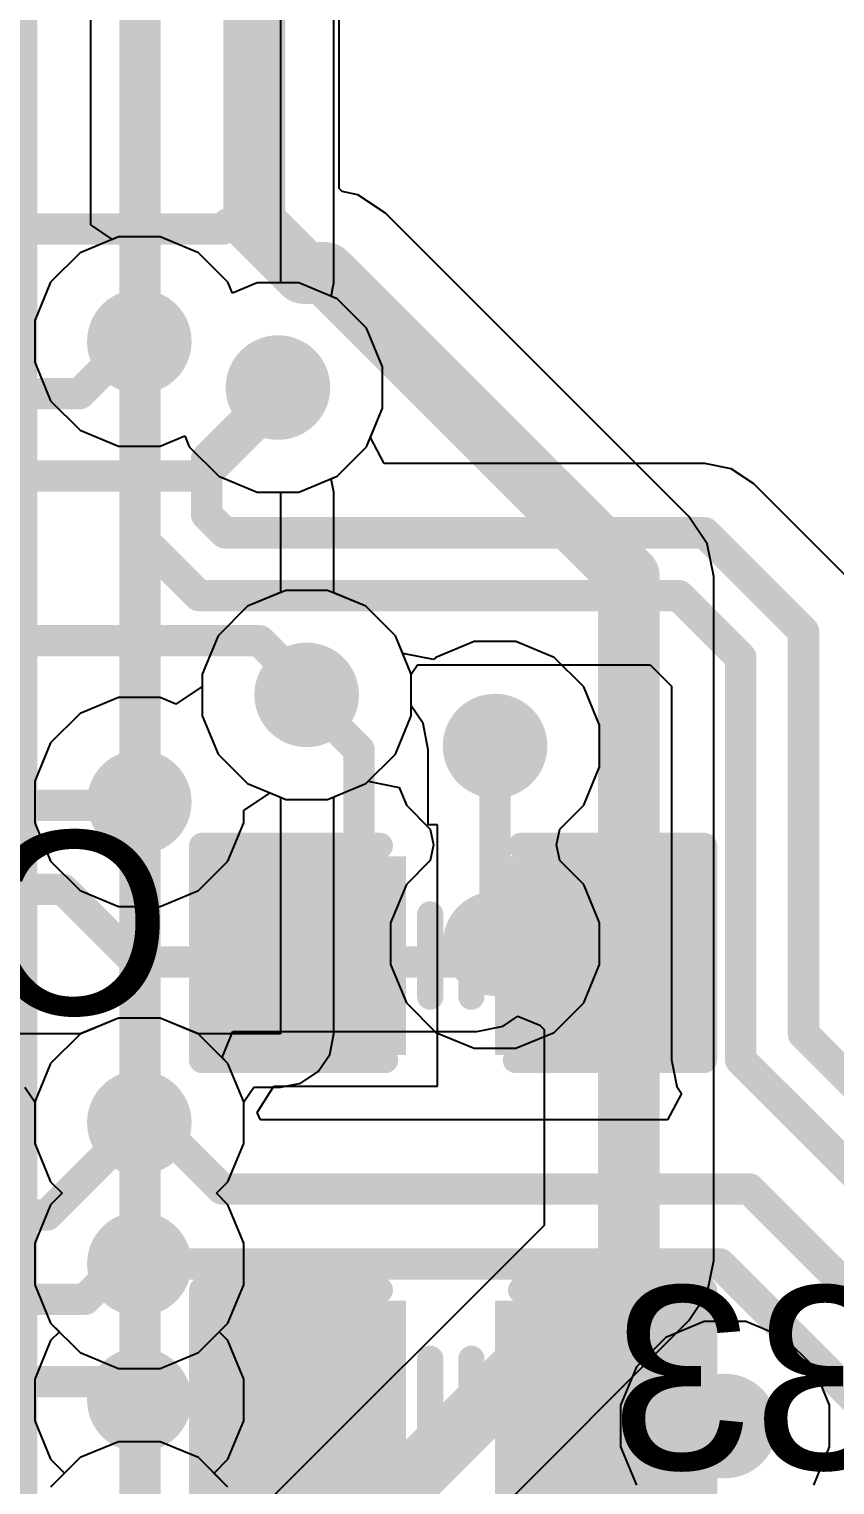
# Model space of a CAD drawing. Header units: inches. Extents: x -1 to 1.07, y -0.9 to 1.08.
# Drawn here: x -0.5281 to -0.374, y -0.3213 to -0.0428 of the extents above; entities that cross this region are included whole.
import ezdxf

# ---------------------------------------------------------------- set-up
doc = ezdxf.new("R2010")
doc.units = ezdxf.units.IN
doc.header["$MEASUREMENT"] = 0
for name, color, linetype in [('BottomLayer', 5, 'Continuous'), ('BottomOverlay', 54, 'Continuous'), ('BottomPaste', 16, 'Continuous'), ('BottomSolder', 6, 'Continuous'), ('MidLayer1', 16, 'Continuous'), ('MidLayer2', 76, 'Continuous'), ('TopLayer', 1, 'Continuous'), ('TopOverlay', 2, 'Continuous'), ('ViaHoleLayer', 16, 'Continuous')]:
    doc.layers.add(name, color=color, linetype=linetype)
doc.styles.add('Arial', font='', dxfattribs={"height": 0.2})
doc.styles.get('Arial').set_extended_font_data('Arial')

# ---------------------------------------------------------------- blocks, each defined once
blk = doc.blocks.new('IC_V3S_22')
at = {"layer": 'TopOverlay'}
blk.add_lwpolyline([(-0.24106, -0.24606, 0.007874, 0.007874, 0), (-0.24106, 0.24606, 0.007874, 0.007874, 0)], format="xyseb", dxfattribs=at)
blk = doc.blocks.new('C0603_S_B_96')
at = {"layer": 'BottomLayer'}
for points in [[(-0.015, 0.015), (0.015, 0.015), (0.015, -0.015), (-0.015, -0.015)], [(0.04, 0.015), (0.07, 0.015), (0.07, -0.015), (0.04, -0.015)]]:
    blk.add_hatch(color=5, dxfattribs=at).paths.add_polyline_path(points)
at = {"layer": 'BottomPaste'}
for points in [[(-0.015, 0.015), (0.015, 0.015), (0.015, -0.015), (-0.015, -0.015)], [(0.04, 0.015), (0.07, 0.015), (0.07, -0.015), (0.04, -0.015)]]:
    blk.add_hatch(color=16, dxfattribs=at).paths.add_polyline_path(points)
at = {"layer": 'BottomSolder'}
for points in [[(-0.019, 0.019), (0.019, 0.019), (0.019, -0.019), (-0.019, -0.019)], [(0.036, 0.019), (0.074, 0.019), (0.074, -0.019), (0.036, -0.019)]]:
    blk.add_hatch(color=6, dxfattribs=at).paths.add_polyline_path(points)
at = {"layer": 'BottomOverlay'}
for points in [[(-0.0200001, 0.021, 0.005, 0.005, 0), (0.014, 0.021, 0.005, 0.005, 0)], [(-0.0200001, 0.021, 0.005, 0.005, 0), (-0.0199999, 0.01, 0.005, 0.005, 0)], [(0.0409999, 0.0209999, 0.005, 0.005, 0), (0.076, 0.021, 0.005, 0.005, 0)], [(0.0759999, 0.011, 0.005, 0.005, 0), (0.076, 0.021, 0.005, 0.005, 0)], [(-0.0199999, -0.0199999, 0.005, 0.005, 0), (-0.0199999, 0.01, 0.005, 0.005, 0)], [(0.0759999, 0.011, 0.005, 0.005, 0), (0.076, -0.02, 0.005, 0.005, 0)], [(0.0236219, -0.0078741, 0.005, 0.005, 0), (0.0236219, 0.0078741, 0.005, 0.005, 0)], [(0.0314961, -0.007874, 0.005, 0.005, 0), (0.0314961, 0.007874, 0.005, 0.005, 0)], [(-0.0199999, -0.0199999, 0.005, 0.005, 0), (0.015, -0.02, 0.005, 0.005, 0)], [(0.0399999, -0.0199999, 0.005, 0.005, 0), (0.076, -0.02, 0.005, 0.005, 0)]]:
    blk.add_lwpolyline(points, format="xyseb", dxfattribs=at)
for points in [[(-0.0212501, 0.021, 0.0025, 0.0025, 1), (-0.0187501, 0.021, 0.0025, 0.0025, 1)], [(-0.0212501, 0.021, 0.0025, 0.0025, 1), (-0.0187501, 0.021, 0.0025, 0.0025, 1)], [(0.01275, 0.021, 0.0025, 0.0025, 1), (0.01525, 0.021, 0.0025, 0.0025, 1)], [(0.0397499, 0.0209999, 0.0025, 0.0025, 1), (0.0422499, 0.0209999, 0.0025, 0.0025, 1)], [(0.07475, 0.021, 0.0025, 0.0025, 1), (0.07725, 0.021, 0.0025, 0.0025, 1)], [(0.07475, 0.021, 0.0025, 0.0025, 1), (0.07725, 0.021, 0.0025, 0.0025, 1)], [(-0.0212499, 0.01, 0.0025, 0.0025, 1), (-0.0187499, 0.01, 0.0025, 0.0025, 1)], [(-0.0212499, 0.01, 0.0025, 0.0025, 1), (-0.0187499, 0.01, 0.0025, 0.0025, 1)], [(0.0747499, 0.011, 0.0025, 0.0025, 1), (0.0772499, 0.011, 0.0025, 0.0025, 1)], [(0.0747499, 0.011, 0.0025, 0.0025, 1), (0.0772499, 0.011, 0.0025, 0.0025, 1)], [(0.0223719, 0.0078741, 0.0025, 0.0025, 1), (0.0248719, 0.0078741, 0.0025, 0.0025, 1)], [(0.0302461, 0.007874, 0.0025, 0.0025, 1), (0.0327461, 0.007874, 0.0025, 0.0025, 1)], [(0.0223719, -0.0078741, 0.0025, 0.0025, 1), (0.0248719, -0.0078741, 0.0025, 0.0025, 1)], [(0.0302461, -0.007874, 0.0025, 0.0025, 1), (0.0327461, -0.007874, 0.0025, 0.0025, 1)], [(-0.0212499, -0.0199999, 0.0025, 0.0025, 1), (-0.0187499, -0.0199999, 0.0025, 0.0025, 1)], [(-0.0212499, -0.0199999, 0.0025, 0.0025, 1), (-0.0187499, -0.0199999, 0.0025, 0.0025, 1)], [(0.01375, -0.02, 0.0025, 0.0025, 1), (0.01625, -0.02, 0.0025, 0.0025, 1)], [(0.0387499, -0.0199999, 0.0025, 0.0025, 1), (0.0412499, -0.0199999, 0.0025, 0.0025, 1)], [(0.07475, -0.02, 0.0025, 0.0025, 1), (0.07725, -0.02, 0.0025, 0.0025, 1)], [(0.07475, -0.02, 0.0025, 0.0025, 1), (0.07725, -0.02, 0.0025, 0.0025, 1)]]:
    blk.add_lwpolyline(points, format="xyseb", close=True, dxfattribs=at)
blk = doc.blocks.new('C0603_S_B_128')
at = {"layer": 'BottomLayer'}
for points in [[(-0.015, 0.015), (0.015, 0.015), (0.015, -0.015), (-0.015, -0.015)], [(0.04, 0.015), (0.07, 0.015), (0.07, -0.015), (0.04, -0.015)]]:
    blk.add_hatch(color=5, dxfattribs=at).paths.add_polyline_path(points)
at = {"layer": 'BottomPaste'}
for points in [[(-0.015, 0.015), (0.015, 0.015), (0.015, -0.015), (-0.015, -0.015)], [(0.04, 0.015), (0.07, 0.015), (0.07, -0.015), (0.04, -0.015)]]:
    blk.add_hatch(color=16, dxfattribs=at).paths.add_polyline_path(points)
at = {"layer": 'BottomSolder'}
for points in [[(-0.019, 0.019), (0.019, 0.019), (0.019, -0.019), (-0.019, -0.019)], [(0.036, 0.019), (0.074, 0.019), (0.074, -0.019), (0.036, -0.019)]]:
    blk.add_hatch(color=6, dxfattribs=at).paths.add_polyline_path(points)
at = {"layer": 'BottomOverlay'}
for points in [[(-0.02, 0.01, 0.005, 0.005, 0), (-0.02, 0.021, 0.005, 0.005, 0)], [(-0.02, 0.021, 0.005, 0.005, 0), (0.0139999, 0.021, 0.005, 0.005, 0)], [(0.041, 0.021, 0.005, 0.005, 0), (0.076, 0.021, 0.005, 0.005, 0)], [(0.076, 0.011, 0.005, 0.005, 0), (0.076, 0.021, 0.005, 0.005, 0)], [(-0.02, -0.02, 0.005, 0.005, 0), (-0.02, 0.01, 0.005, 0.005, 0)], [(0.076, -0.0199999, 0.005, 0.005, 0), (0.076, 0.011, 0.005, 0.005, 0)], [(0.023622, -0.007874, 0.005, 0.005, 0), (0.023622, 0.007874, 0.005, 0.005, 0)], [(0.0314961, 0.0078741, 0.005, 0.005, 0), (0.0314962, -0.007874, 0.005, 0.005, 0)], [(-0.02, -0.02, 0.005, 0.005, 0), (0.015, -0.0199999, 0.005, 0.005, 0)], [(0.04, -0.02, 0.005, 0.005, 0), (0.076, -0.0199999, 0.005, 0.005, 0)]]:
    blk.add_lwpolyline(points, format="xyseb", dxfattribs=at)
for points in [[(-0.02125, 0.021, 0.0025, 0.0025, 1), (-0.01875, 0.021, 0.0025, 0.0025, 1)], [(-0.02125, 0.021, 0.0025, 0.0025, 1), (-0.01875, 0.021, 0.0025, 0.0025, 1)], [(0.0127499, 0.021, 0.0025, 0.0025, 1), (0.0152499, 0.021, 0.0025, 0.0025, 1)], [(0.03975, 0.021, 0.0025, 0.0025, 1), (0.04225, 0.021, 0.0025, 0.0025, 1)], [(0.07475, 0.021, 0.0025, 0.0025, 1), (0.07725, 0.021, 0.0025, 0.0025, 1)], [(0.07475, 0.021, 0.0025, 0.0025, 1), (0.07725, 0.021, 0.0025, 0.0025, 1)], [(-0.02125, 0.01, 0.0025, 0.0025, 1), (-0.01875, 0.01, 0.0025, 0.0025, 1)], [(-0.02125, 0.01, 0.0025, 0.0025, 1), (-0.01875, 0.01, 0.0025, 0.0025, 1)], [(0.07475, 0.011, 0.0025, 0.0025, 1), (0.07725, 0.011, 0.0025, 0.0025, 1)], [(0.07475, 0.011, 0.0025, 0.0025, 1), (0.07725, 0.011, 0.0025, 0.0025, 1)], [(0.022372, 0.007874, 0.0025, 0.0025, 1), (0.024872, 0.007874, 0.0025, 0.0025, 1)], [(0.0302461, 0.0078741, 0.0025, 0.0025, 1), (0.0327461, 0.0078741, 0.0025, 0.0025, 1)], [(0.022372, -0.007874, 0.0025, 0.0025, 1), (0.024872, -0.007874, 0.0025, 0.0025, 1)], [(0.0302462, -0.007874, 0.0025, 0.0025, 1), (0.0327462, -0.007874, 0.0025, 0.0025, 1)], [(-0.02125, -0.02, 0.0025, 0.0025, 1), (-0.01875, -0.02, 0.0025, 0.0025, 1)], [(-0.02125, -0.02, 0.0025, 0.0025, 1), (-0.01875, -0.02, 0.0025, 0.0025, 1)], [(0.01375, -0.0199999, 0.0025, 0.0025, 1), (0.01625, -0.0199999, 0.0025, 0.0025, 1)], [(0.03875, -0.02, 0.0025, 0.0025, 1), (0.04125, -0.02, 0.0025, 0.0025, 1)], [(0.07475, -0.0199999, 0.0025, 0.0025, 1), (0.07725, -0.0199999, 0.0025, 0.0025, 1)], [(0.07475, -0.0199999, 0.0025, 0.0025, 1), (0.07725, -0.0199999, 0.0025, 0.0025, 1)]]:
    blk.add_lwpolyline(points, format="xyseb", close=True, dxfattribs=at)

msp = doc.modelspace()

# ---------------------------------------------------------------- hatches: boundary and pattern name
at = {"layer": 'BottomLayer'}
h = msp.add_hatch(color=5, dxfattribs=at)
edge = h.paths.add_edge_path()
edge.add_arc((-0.507, -0.1025343), 0.01, 0, 360)
h = msp.add_hatch(color=5, dxfattribs=at)
edge = h.paths.add_edge_path()
edge.add_arc((-0.4804895, -0.1113474), 0.01, 0, 360)
h = msp.add_hatch(color=5, dxfattribs=at)
edge = h.paths.add_edge_path()
edge.add_arc((-0.475, -0.1701421), 0.01, 0, 360)
h = msp.add_hatch(color=5, dxfattribs=at)
edge = h.paths.add_edge_path()
edge.add_arc((-0.4389764, -0.1799213), 0.01, 0, 360)
h = msp.add_hatch(color=5, dxfattribs=at)
edge = h.paths.add_edge_path()
edge.add_arc((-0.507, -0.190635), 0.01, 0, 360)
h = msp.add_hatch(color=5, dxfattribs=at)
edge = h.paths.add_edge_path()
edge.add_arc((-0.4389764, -0.217745), 0.01, 0, 360)
h = msp.add_hatch(color=5, dxfattribs=at)
edge = h.paths.add_edge_path()
edge.add_arc((-0.507, -0.2519685), 0.01, 0, 360)
h = msp.add_hatch(color=5, dxfattribs=at)
edge = h.paths.add_edge_path()
edge.add_arc((-0.507, -0.279001), 0.01, 0, 360)
h = msp.add_hatch(color=5, dxfattribs=at)
edge = h.paths.add_edge_path()
edge.add_arc((-0.507, -0.305), 0.01, 0, 360)
h = msp.add_hatch(color=5, dxfattribs=at)
edge = h.paths.add_edge_path()
edge.add_arc((-0.395, -0.31), 0.01, 0, 360)
at = {"layer": 'MidLayer1'}
h = msp.add_hatch(color=16, dxfattribs=at)
edge = h.paths.add_edge_path()
edge.add_arc((-0.507, -0.1025343), 0.01, 0, 360)
h = msp.add_hatch(color=16, dxfattribs=at)
edge = h.paths.add_edge_path()
edge.add_arc((-0.4804895, -0.1113474), 0.01, 0, 360)
h = msp.add_hatch(color=16, dxfattribs=at)
edge = h.paths.add_edge_path()
edge.add_arc((-0.475, -0.1701421), 0.01, 0, 360)
h = msp.add_hatch(color=16, dxfattribs=at)
edge = h.paths.add_edge_path()
edge.add_arc((-0.4389764, -0.1799213), 0.01, 0, 360)
h = msp.add_hatch(color=16, dxfattribs=at)
edge = h.paths.add_edge_path()
edge.add_arc((-0.507, -0.190635), 0.01, 0, 360)
h = msp.add_hatch(color=16, dxfattribs=at)
edge = h.paths.add_edge_path()
edge.add_arc((-0.4389764, -0.217745), 0.01, 0, 360)
h = msp.add_hatch(color=16, dxfattribs=at)
edge = h.paths.add_edge_path()
edge.add_arc((-0.507, -0.2519685), 0.01, 0, 360)
h = msp.add_hatch(color=16, dxfattribs=at)
edge = h.paths.add_edge_path()
edge.add_arc((-0.507, -0.279001), 0.01, 0, 360)
h = msp.add_hatch(color=16, dxfattribs=at)
edge = h.paths.add_edge_path()
edge.add_arc((-0.507, -0.305), 0.01, 0, 360)
h = msp.add_hatch(color=16, dxfattribs=at)
edge = h.paths.add_edge_path()
edge.add_arc((-0.395, -0.31), 0.01, 0, 360)
at = {"layer": 'MidLayer2'}
h = msp.add_hatch(color=76, dxfattribs=at)
edge = h.paths.add_edge_path()
edge.add_arc((-0.507, -0.1025343), 0.01, 0, 360)
h = msp.add_hatch(color=76, dxfattribs=at)
edge = h.paths.add_edge_path()
edge.add_arc((-0.4804895, -0.1113474), 0.01, 0, 360)
h = msp.add_hatch(color=76, dxfattribs=at)
edge = h.paths.add_edge_path()
edge.add_arc((-0.475, -0.1701421), 0.01, 0, 360)
h = msp.add_hatch(color=76, dxfattribs=at)
edge = h.paths.add_edge_path()
edge.add_arc((-0.4389764, -0.1799213), 0.01, 0, 360)
h = msp.add_hatch(color=76, dxfattribs=at)
edge = h.paths.add_edge_path()
edge.add_arc((-0.507, -0.190635), 0.01, 0, 360)
h = msp.add_hatch(color=76, dxfattribs=at)
edge = h.paths.add_edge_path()
edge.add_arc((-0.4389764, -0.217745), 0.01, 0, 360)
h = msp.add_hatch(color=76, dxfattribs=at)
edge = h.paths.add_edge_path()
edge.add_arc((-0.507, -0.2519685), 0.01, 0, 360)
h = msp.add_hatch(color=76, dxfattribs=at)
edge = h.paths.add_edge_path()
edge.add_arc((-0.507, -0.279001), 0.01, 0, 360)
h = msp.add_hatch(color=76, dxfattribs=at)
edge = h.paths.add_edge_path()
edge.add_arc((-0.507, -0.305), 0.01, 0, 360)
h = msp.add_hatch(color=76, dxfattribs=at)
edge = h.paths.add_edge_path()
edge.add_arc((-0.395, -0.31), 0.01, 0, 360)
at = {"layer": 'TopLayer'}
h = msp.add_hatch(color=1, dxfattribs=at)
edge = h.paths.add_edge_path()
edge.add_arc((-0.507, -0.1025343), 0.01, 0, 360)
h = msp.add_hatch(color=1, dxfattribs=at)
edge = h.paths.add_edge_path()
edge.add_arc((-0.4804895, -0.1113474), 0.01, 0, 360)
h = msp.add_hatch(color=1, dxfattribs=at)
edge = h.paths.add_edge_path()
edge.add_arc((-0.475, -0.1701421), 0.01, 0, 360)
h = msp.add_hatch(color=1, dxfattribs=at)
edge = h.paths.add_edge_path()
edge.add_arc((-0.4389764, -0.1799213), 0.01, 0, 360)
h = msp.add_hatch(color=1, dxfattribs=at)
edge = h.paths.add_edge_path()
edge.add_arc((-0.507, -0.190635), 0.01, 0, 360)
h = msp.add_hatch(color=1, dxfattribs=at)
edge = h.paths.add_edge_path()
edge.add_arc((-0.4389764, -0.217745), 0.01, 0, 360)
h = msp.add_hatch(color=1, dxfattribs=at)
edge = h.paths.add_edge_path()
edge.add_arc((-0.507, -0.2519685), 0.01, 0, 360)
h = msp.add_hatch(color=1, dxfattribs=at)
edge = h.paths.add_edge_path()
edge.add_arc((-0.507, -0.279001), 0.01, 0, 360)
h = msp.add_hatch(color=1, dxfattribs=at)
edge = h.paths.add_edge_path()
edge.add_arc((-0.507, -0.305), 0.01, 0, 360)
h = msp.add_hatch(color=1, dxfattribs=at)
edge = h.paths.add_edge_path()
edge.add_arc((-0.395, -0.31), 0.01, 0, 360)
at = {"layer": 'ViaHoleLayer'}
h = msp.add_hatch(color=16, dxfattribs=at)
edge = h.paths.add_edge_path()
edge.add_arc((-0.507, -0.1025343), 0.005, 0, 360)
h = msp.add_hatch(color=16, dxfattribs=at)
edge = h.paths.add_edge_path()
edge.add_arc((-0.4804895, -0.1113474), 0.005, 0, 360)
h = msp.add_hatch(color=16, dxfattribs=at)
edge = h.paths.add_edge_path()
edge.add_arc((-0.475, -0.1701421), 0.005, 0, 360)
h = msp.add_hatch(color=16, dxfattribs=at)
edge = h.paths.add_edge_path()
edge.add_arc((-0.4389764, -0.1799213), 0.005, 0, 360)
h = msp.add_hatch(color=16, dxfattribs=at)
edge = h.paths.add_edge_path()
edge.add_arc((-0.507, -0.190635), 0.005, 0, 360)
h = msp.add_hatch(color=16, dxfattribs=at)
edge = h.paths.add_edge_path()
edge.add_arc((-0.4389764, -0.217745), 0.005, 0, 360)
h = msp.add_hatch(color=16, dxfattribs=at)
edge = h.paths.add_edge_path()
edge.add_arc((-0.507, -0.2519685), 0.005, 0, 360)
h = msp.add_hatch(color=16, dxfattribs=at)
edge = h.paths.add_edge_path()
edge.add_arc((-0.507, -0.279001), 0.005, 0, 360)
h = msp.add_hatch(color=16, dxfattribs=at)
edge = h.paths.add_edge_path()
edge.add_arc((-0.507, -0.305), 0.005, 0, 360)
h = msp.add_hatch(color=16, dxfattribs=at)
edge = h.paths.add_edge_path()
edge.add_arc((-0.395, -0.31), 0.005, 0, 360)

# ---------------------------------------------------------------- linework, layer by layer
at = {"layer": 'BottomLayer'}
for p, q in [((-0.5162729, -0.0802275), (-0.5162729, 0.0272619)), ((-0.5121155, -0.0830054), (-0.5162729, -0.0802275)), ((-0.5109782, -0.0825343), (-0.5121155, -0.0830054)), ((-0.5030218, -0.0825343), (-0.5109782, -0.0825343)), ((-0.4956709, -0.0855791), (-0.5030218, -0.0825343)), ((-0.4900448, -0.0912052), (-0.4956709, -0.0855791)), ((-0.4891778, -0.0932984), (-0.4900448, -0.0912052)), ((-0.4844677, -0.0913474), (-0.4891778, -0.0932984)), ((-0.4765113, -0.0913474), (-0.4844677, -0.0913474)), ((-0.4691604, -0.0943922), (-0.4765113, -0.0913474)), ((-0.4635343, -0.1000183), (-0.4691604, -0.0943922)), ((-0.4604895, -0.1073692), (-0.4635343, -0.1000183)), ((-0.4604895, -0.1153256), (-0.4604895, -0.1073692)), ((-0.4627932, -0.1208873), (-0.4604895, -0.1153256)), ((-0.4602123, -0.1258874), (-0.4627932, -0.1208873)), ((-0.3988874, -0.1258874), (-0.4602123, -0.1258874)), ((-0.393815, -0.1268964), (-0.3988874, -0.1258874)), ((-0.3895149, -0.1297696), (-0.393815, -0.1268964)), ((-0.3706275, -0.148657), (-0.3895149, -0.1297696)), ((-0.455, -0.166164), (-0.4538192, -0.1643968)), ((-0.455, -0.1722235), (-0.455, -0.166164)), ((-0.4538192, -0.1643968), (-0.4093482, -0.1643968)), ((-0.4093482, -0.1643968), (-0.4052547, -0.1684903)), ((-0.4052547, -0.1684903), (-0.4052547, -0.2399705)), ((-0.4527543, -0.1755845), (-0.455, -0.1722235)), ((-0.4517453, -0.1806569), (-0.4527543, -0.1755845)), ((-0.4517453, -0.195), (-0.4517453, -0.1806569)), ((-0.45, -0.195), (-0.4517453, -0.195)), ((-0.45, -0.245), (-0.45, -0.195)), ((-0.4052547, -0.2399705), (-0.4042457, -0.2450429)), ((-0.4844606, -0.2500001), (-0.481257, -0.245)), ((-0.481257, -0.245), (-0.45, -0.245)), ((-0.4042457, -0.2450429), (-0.4033292, -0.2464146)), ((-0.4033292, -0.2464146), (-0.4060018, -0.2514146)), ((-0.4838099, -0.2514146), (-0.4844606, -0.2500001)), ((-0.4060018, -0.2514146), (-0.4838099, -0.2514146))]:
    msp.add_line(p, q, dxfattribs=at)
for points in [[(-0.5295276, -0.3904724, 0.006, 0.006, 0), (-0.5295276, 0.6193681, 0.006, 0.006, 0)], [(-0.5061421, -0.1037261, 0.006, 0.006, 0), (-0.5049503, -0.1025343, 0.006, 0.006, 0)], [(-0.5061421, -0.1405978, 0.006, 0.006, 0), (-0.5061421, -0.1037261, 0.006, 0.006, 0)], [(-0.4941421, -0.125, 0.006, 0.006, 0), (-0.4804895, -0.1113474, 0.006, 0.006, 0)], [(-0.4941421, -0.1356273, 0.006, 0.006, 0), (-0.4941421, -0.125, 0.006, 0.006, 0)], [(-0.4941421, -0.1356273, 0.006, 0.006, 0), (-0.4906273, -0.1391421, 0.006, 0.006, 0)], [(-0.4906273, -0.1391421, 0.006, 0.006, 0), (-0.3988874, -0.1391421, 0.006, 0.006, 0)], [(-0.3988874, -0.1391421, 0.006, 0.006, 0), (-0.38, -0.1580295, 0.006, 0.006, 0)], [(-0.5061421, -0.1405978, 0.006, 0.006, 0), (-0.4955978, -0.1511421, 0.006, 0.006, 0)], [(-0.4955978, -0.1511421, 0.006, 0.006, 0), (-0.4038579, -0.1511421, 0.006, 0.006, 0)], [(-0.4038579, -0.1511421, 0.006, 0.006, 0), (-0.392, -0.163, 0.006, 0.006, 0)], [(-0.38, -0.235, 0.006, 0.006, 0), (-0.38, -0.1580295, 0.006, 0.006, 0)], [(-0.392, -0.2399705, 0.006, 0.006, 0), (-0.392, -0.163, 0.006, 0.006, 0)], [(-0.475, -0.1706569, 0.006, 0.006, 0), (-0.475, -0.1701421, 0.006, 0.006, 0)], [(-0.475, -0.1706569, 0.006, 0.006, 0), (-0.465, -0.1806569, 0.006, 0.006, 0)], [(-0.465, -0.21, 0.006, 0.006, 0), (-0.465, -0.1806569, 0.006, 0.006, 0)], [(-0.475, -0.22, 0.006, 0.006, 0), (-0.465, -0.21, 0.006, 0.006, 0)], [(-0.38, -0.235, 0.006, 0.006, 0), (-0.355, -0.26, 0.006, 0.006, 0)], [(-0.392, -0.2399705, 0.006, 0.006, 0), (-0.3599705, -0.272, 0.006, 0.006, 0)], [(-0.5066929, -0.2519685, 0.006, 0.006, 0), (-0.503886, -0.2519685, 0.006, 0.006, 0)], [(-0.503886, -0.2519685, 0.006, 0.006, 0), (-0.4911852, -0.2646693, 0.006, 0.006, 0)], [(-0.4911852, -0.2646693, 0.006, 0.006, 0), (-0.3903307, -0.2646693, 0.006, 0.006, 0)], [(-0.3903307, -0.2646693, 0.006, 0.006, 0), (-0.362, -0.293, 0.006, 0.006, 0)], [(-0.5068554, -0.279001, 0.006, 0.006, 0), (-0.5068544, -0.279, 0.006, 0.006, 0)], [(-0.5068544, -0.279, 0.006, 0.006, 0), (-0.3959999, -0.279, 0.006, 0.006, 0)], [(-0.3959999, -0.279, 0.006, 0.006, 0), (-0.3699999, -0.305, 0.006, 0.006, 0)], [(-0.505, -0.305, 0.006, 0.006, 0), (-0.475, -0.305, 0.006, 0.006, 0)], [(-0.42, -0.305, 0.006, 0.006, 0), (-0.415, -0.31, 0.006, 0.006, 0)], [(-0.415, -0.31, 0.006, 0.006, 0), (-0.395, -0.31, 0.006, 0.006, 0)]]:
    msp.add_lwpolyline(points, format="xyseb", dxfattribs=at)
for points in [[(-0.5064503, -0.1025343, 0.003, 0.003, 1), (-0.5034503, -0.1025343, 0.003, 0.003, 1)], [(-0.5076421, -0.1037261, 0.003, 0.003, 1), (-0.5046421, -0.1037261, 0.003, 0.003, 1)], [(-0.5076421, -0.1037261, 0.003, 0.003, 1), (-0.5046421, -0.1037261, 0.003, 0.003, 1)], [(-0.4819895, -0.1113474, 0.003, 0.003, 1), (-0.4789895, -0.1113474, 0.003, 0.003, 1)], [(-0.4956421, -0.125, 0.003, 0.003, 1), (-0.4926421, -0.125, 0.003, 0.003, 1)], [(-0.4956421, -0.125, 0.003, 0.003, 1), (-0.4926421, -0.125, 0.003, 0.003, 1)], [(-0.4956421, -0.1356273, 0.003, 0.003, 1), (-0.4926421, -0.1356273, 0.003, 0.003, 1)], [(-0.4956421, -0.1356273, 0.003, 0.003, 1), (-0.4926421, -0.1356273, 0.003, 0.003, 1)], [(-0.4921273, -0.1391421, 0.003, 0.003, 1), (-0.4891273, -0.1391421, 0.003, 0.003, 1)], [(-0.4921273, -0.1391421, 0.003, 0.003, 1), (-0.4891273, -0.1391421, 0.003, 0.003, 1)], [(-0.4003874, -0.1391421, 0.003, 0.003, 1), (-0.3973874, -0.1391421, 0.003, 0.003, 1)], [(-0.4003874, -0.1391421, 0.003, 0.003, 1), (-0.3973874, -0.1391421, 0.003, 0.003, 1)], [(-0.5076421, -0.1405978, 0.003, 0.003, 1), (-0.5046421, -0.1405978, 0.003, 0.003, 1)], [(-0.5076421, -0.1405978, 0.003, 0.003, 1), (-0.5046421, -0.1405978, 0.003, 0.003, 1)], [(-0.4970978, -0.1511421, 0.003, 0.003, 1), (-0.4940978, -0.1511421, 0.003, 0.003, 1)], [(-0.4970978, -0.1511421, 0.003, 0.003, 1), (-0.4940978, -0.1511421, 0.003, 0.003, 1)], [(-0.4053579, -0.1511421, 0.003, 0.003, 1), (-0.4023579, -0.1511421, 0.003, 0.003, 1)], [(-0.4053579, -0.1511421, 0.003, 0.003, 1), (-0.4023579, -0.1511421, 0.003, 0.003, 1)], [(-0.3815, -0.1580295, 0.003, 0.003, 1), (-0.3785, -0.1580295, 0.003, 0.003, 1)], [(-0.3815, -0.1580295, 0.003, 0.003, 1), (-0.3785, -0.1580295, 0.003, 0.003, 1)], [(-0.3935, -0.163, 0.003, 0.003, 1), (-0.3905, -0.163, 0.003, 0.003, 1)], [(-0.3935, -0.163, 0.003, 0.003, 1), (-0.3905, -0.163, 0.003, 0.003, 1)], [(-0.4765, -0.1701421, 0.003, 0.003, 1), (-0.4735, -0.1701421, 0.003, 0.003, 1)], [(-0.4765, -0.1706569, 0.003, 0.003, 1), (-0.4735, -0.1706569, 0.003, 0.003, 1)], [(-0.4765, -0.1706569, 0.003, 0.003, 1), (-0.4735, -0.1706569, 0.003, 0.003, 1)], [(-0.4665, -0.1806569, 0.003, 0.003, 1), (-0.4635, -0.1806569, 0.003, 0.003, 1)], [(-0.4665, -0.1806569, 0.003, 0.003, 1), (-0.4635, -0.1806569, 0.003, 0.003, 1)], [(-0.4665, -0.21, 0.003, 0.003, 1), (-0.4635, -0.21, 0.003, 0.003, 1)], [(-0.4665, -0.21, 0.003, 0.003, 1), (-0.4635, -0.21, 0.003, 0.003, 1)], [(-0.4765, -0.22, 0.003, 0.003, 1), (-0.4735, -0.22, 0.003, 0.003, 1)], [(-0.3815, -0.235, 0.003, 0.003, 1), (-0.3785, -0.235, 0.003, 0.003, 1)], [(-0.3815, -0.235, 0.003, 0.003, 1), (-0.3785, -0.235, 0.003, 0.003, 1)], [(-0.3935, -0.2399705, 0.003, 0.003, 1), (-0.3905, -0.2399705, 0.003, 0.003, 1)], [(-0.3935, -0.2399705, 0.003, 0.003, 1), (-0.3905, -0.2399705, 0.003, 0.003, 1)], [(-0.5081929, -0.2519685, 0.003, 0.003, 1), (-0.5051929, -0.2519685, 0.003, 0.003, 1)], [(-0.505386, -0.2519685, 0.003, 0.003, 1), (-0.502386, -0.2519685, 0.003, 0.003, 1)], [(-0.505386, -0.2519685, 0.003, 0.003, 1), (-0.502386, -0.2519685, 0.003, 0.003, 1)], [(-0.4926852, -0.2646693, 0.003, 0.003, 1), (-0.4896852, -0.2646693, 0.003, 0.003, 1)], [(-0.4926852, -0.2646693, 0.003, 0.003, 1), (-0.4896852, -0.2646693, 0.003, 0.003, 1)], [(-0.3918307, -0.2646693, 0.003, 0.003, 1), (-0.3888307, -0.2646693, 0.003, 0.003, 1)], [(-0.3918307, -0.2646693, 0.003, 0.003, 1), (-0.3888307, -0.2646693, 0.003, 0.003, 1)], [(-0.5083554, -0.279001, 0.003, 0.003, 1), (-0.5053554, -0.279001, 0.003, 0.003, 1)], [(-0.5083544, -0.279, 0.003, 0.003, 1), (-0.5053544, -0.279, 0.003, 0.003, 1)], [(-0.5083544, -0.279, 0.003, 0.003, 1), (-0.5053544, -0.279, 0.003, 0.003, 1)], [(-0.3974999, -0.279, 0.003, 0.003, 1), (-0.3944999, -0.279, 0.003, 0.003, 1)], [(-0.3974999, -0.279, 0.003, 0.003, 1), (-0.3944999, -0.279, 0.003, 0.003, 1)], [(-0.5065, -0.305, 0.003, 0.003, 1), (-0.5035, -0.305, 0.003, 0.003, 1)], [(-0.4765, -0.305, 0.003, 0.003, 1), (-0.4735, -0.305, 0.003, 0.003, 1)], [(-0.4215, -0.305, 0.003, 0.003, 1), (-0.4185, -0.305, 0.003, 0.003, 1)], [(-0.4165, -0.31, 0.003, 0.003, 1), (-0.4135, -0.31, 0.003, 0.003, 1)], [(-0.4165, -0.31, 0.003, 0.003, 1), (-0.4135, -0.31, 0.003, 0.003, 1)], [(-0.3965, -0.31, 0.003, 0.003, 1), (-0.3935, -0.31, 0.003, 0.003, 1)]]:
    msp.add_lwpolyline(points, format="xyseb", close=True, dxfattribs=at)
at = {"layer": 'MidLayer1'}
for p, q in [((-0.5109782, -0.0825343), (-0.5183291, -0.0855791)), ((-0.5030218, -0.0825343), (-0.5109782, -0.0825343)), ((-0.4956709, -0.0855791), (-0.5030218, -0.0825343)), ((-0.5183291, -0.0855791), (-0.5239552, -0.0912052)), ((-0.4900448, -0.0912052), (-0.4956709, -0.0855791)), ((-0.5239552, -0.0912052), (-0.527, -0.0985561)), ((-0.4891778, -0.0932984), (-0.4900448, -0.0912052)), ((-0.4844677, -0.0913474), (-0.4891778, -0.0932984)), ((-0.4765113, -0.0913474), (-0.4844677, -0.0913474)), ((-0.4691604, -0.0943922), (-0.4765113, -0.0913474)), ((-0.4635343, -0.1000183), (-0.4691604, -0.0943922)), ((-0.527, -0.0985561), (-0.527, -0.1065125)), ((-0.4604895, -0.1073692), (-0.4635343, -0.1000183)), ((-0.527, -0.1065125), (-0.5239552, -0.1138634)), ((-0.4604895, -0.1153256), (-0.4604895, -0.1073692)), ((-0.5239552, -0.1138634), (-0.5183291, -0.1194895)), ((-0.4635343, -0.1226765), (-0.4604895, -0.1153256)), ((-0.5183291, -0.1194895), (-0.5109782, -0.1225343)), ((-0.5030218, -0.1225343), (-0.4983117, -0.1205833)), ((-0.4983117, -0.1205833), (-0.4974447, -0.1226765)), ((-0.5109782, -0.1225343), (-0.5030218, -0.1225343)), ((-0.4974447, -0.1226765), (-0.4918186, -0.1283026)), ((-0.4691604, -0.1283026), (-0.4635343, -0.1226765)), ((-0.4918186, -0.1283026), (-0.4844677, -0.1313474)), ((-0.4765113, -0.1313474), (-0.4691604, -0.1283026)), ((-0.4844677, -0.1313474), (-0.4765113, -0.1313474)), ((-0.4789782, -0.1501421), (-0.4863291, -0.1531869)), ((-0.4710218, -0.1501421), (-0.4789782, -0.1501421)), ((-0.4636709, -0.1531869), (-0.4710218, -0.1501421)), ((-0.4863291, -0.1531869), (-0.4919552, -0.158813)), ((-0.4580448, -0.158813), (-0.4636709, -0.1531869)), ((-0.4919552, -0.158813), (-0.495, -0.1661639)), ((-0.455, -0.1661639), (-0.4580448, -0.158813)), ((-0.495, -0.1661639), (-0.495, -0.1685457)), ((-0.455, -0.1741203), (-0.455, -0.1661639)), ((-0.495, -0.1685457), (-0.5000001, -0.1718866)), ((-0.5109782, -0.170635), (-0.5183291, -0.1736798)), ((-0.5030218, -0.170635), (-0.5109782, -0.170635)), ((-0.5000001, -0.1718866), (-0.5030218, -0.170635)), ((-0.5183291, -0.1736798), (-0.5239552, -0.1793059)), ((-0.4580448, -0.1814712), (-0.455, -0.1741203)), ((-0.5239552, -0.1793059), (-0.527, -0.1866568)), ((-0.4636709, -0.1870973), (-0.4580448, -0.1814712)), ((-0.527, -0.1866568), (-0.527, -0.1946132)), ((-0.487, -0.1922314), (-0.4819999, -0.1888905)), ((-0.4819999, -0.1888905), (-0.4789782, -0.1901421)), ((-0.4710218, -0.1901421), (-0.4636709, -0.1870973)), ((-0.4789782, -0.1901421), (-0.4710218, -0.1901421)), ((-0.527, -0.1946132), (-0.5239552, -0.2019641)), ((-0.4900448, -0.2019641), (-0.487, -0.1946132)), ((-0.487, -0.1946132), (-0.487, -0.1922314)), ((-0.5239552, -0.2019641), (-0.5183291, -0.2075902)), ((-0.4956709, -0.2075902), (-0.4900448, -0.2019641)), ((-0.5183291, -0.2075902), (-0.5109782, -0.210635)), ((-0.5030218, -0.210635), (-0.4956709, -0.2075902)), ((-0.5109782, -0.210635), (-0.5030218, -0.210635)), ((-0.5109782, -0.2319685), (-0.5183291, -0.2350133)), ((-0.5030218, -0.2319685), (-0.5109782, -0.2319685)), ((-0.4956709, -0.2350133), (-0.5030218, -0.2319685)), ((-0.5183291, -0.2350133), (-0.5239552, -0.2406394)), ((-0.4900448, -0.2406394), (-0.4956709, -0.2350133)), ((-0.5239552, -0.2406394), (-0.527, -0.2479903)), ((-0.487, -0.2479903), (-0.4900448, -0.2406394)), ((-0.527, -0.2479903), (-0.527, -0.2559467)), ((-0.487, -0.2559467), (-0.487, -0.2479903)), ((-0.527, -0.2559467), (-0.5239552, -0.2632976)), ((-0.4900448, -0.2632976), (-0.487, -0.2559467)), ((-0.5239552, -0.2632976), (-0.521768, -0.2654848)), ((-0.492232, -0.2654848), (-0.4900448, -0.2632976)), ((-0.521768, -0.2654848), (-0.5239552, -0.2676719)), ((-0.4900448, -0.2676719), (-0.492232, -0.2654848)), ((-0.5239552, -0.2676719), (-0.527, -0.2750228)), ((-0.487, -0.2750228), (-0.4900448, -0.2676719)), ((-0.527, -0.2750228), (-0.527, -0.2829792)), ((-0.487, -0.2829792), (-0.487, -0.2750228)), ((-0.527, -0.2829792), (-0.5239552, -0.2903301)), ((-0.4900448, -0.2903301), (-0.487, -0.2829792)), ((-0.5239552, -0.2903301), (-0.5222848, -0.2920005)), ((-0.5222848, -0.2920005), (-0.5239552, -0.2936709)), ((-0.4917152, -0.2920005), (-0.4900448, -0.2903301)), ((-0.4900448, -0.2936709), (-0.4917152, -0.2920005)), ((-0.5239552, -0.2936709), (-0.527, -0.3010218)), ((-0.487, -0.3010218), (-0.4900448, -0.2936709)), ((-0.527, -0.3010218), (-0.527, -0.3089782)), ((-0.487, -0.3089782), (-0.487, -0.3010218)), ((-0.527, -0.3089782), (-0.5239552, -0.3163291)), ((-0.4900448, -0.3163291), (-0.487, -0.3089782)), ((-0.5239552, -0.3163291), (-0.5212843, -0.319)), ((-0.4927157, -0.319), (-0.4900448, -0.3163291)), ((-0.5212843, -0.319), (-0.5239552, -0.3216709)), ((-0.4900448, -0.3216709), (-0.4927157, -0.319))]:
    msp.add_line(p, q, dxfattribs=at)
at = {"layer": 'MidLayer2'}
for p, q in [((-0.4800001, 0.115), (-0.48, -0.0913474)), ((-0.4698041, -0.0913474), (-0.4698042, 0.1048041)), ((-0.5109782, -0.0825343), (-0.5183291, -0.0855791)), ((-0.5030218, -0.0825343), (-0.5109782, -0.0825343)), ((-0.4956709, -0.0855791), (-0.5030218, -0.0825343)), ((-0.5183291, -0.0855791), (-0.5239552, -0.0912052)), ((-0.4900448, -0.0912052), (-0.4956709, -0.0855791)), ((-0.5239552, -0.0912052), (-0.527, -0.0985561)), ((-0.4891778, -0.0932984), (-0.4900448, -0.0912052)), ((-0.4844677, -0.0913474), (-0.4891778, -0.0932984)), ((-0.48, -0.0913474), (-0.4844677, -0.0913474)), ((-0.4703146, -0.0939141), (-0.4698041, -0.0913474)), ((-0.4691604, -0.0943922), (-0.4703146, -0.0939141)), ((-0.4635343, -0.1000183), (-0.4691604, -0.0943922)), ((-0.527, -0.0985561), (-0.527, -0.1065125)), ((-0.4604895, -0.1073692), (-0.4635343, -0.1000183)), ((-0.527, -0.1065125), (-0.5239552, -0.1138634)), ((-0.4604895, -0.1153256), (-0.4604895, -0.1073692)), ((-0.5239552, -0.1138634), (-0.5183291, -0.1194895)), ((-0.4635343, -0.1226765), (-0.4604895, -0.1153256)), ((-0.5183291, -0.1194895), (-0.5109782, -0.1225343)), ((-0.5030218, -0.1225343), (-0.4983117, -0.1205833)), ((-0.4983117, -0.1205833), (-0.4974447, -0.1226765)), ((-0.5109782, -0.1225343), (-0.5030218, -0.1225343)), ((-0.4974447, -0.1226765), (-0.4918186, -0.1283026)), ((-0.4691604, -0.1283026), (-0.4635343, -0.1226765)), ((-0.4918186, -0.1283026), (-0.4844677, -0.1313474)), ((-0.4703146, -0.1287807), (-0.4691604, -0.1283026)), ((-0.4698041, -0.1313474), (-0.4703146, -0.1287807)), ((-0.4844677, -0.1313474), (-0.48, -0.1313474)), ((-0.48, -0.1313474), (-0.48, -0.1505653)), ((-0.4698041, -0.1505653), (-0.4698041, -0.1313474)), ((-0.48, -0.1505653), (-0.4863291, -0.1531869)), ((-0.469819, -0.1506403), (-0.4698041, -0.1505653)), ((-0.4636709, -0.1531869), (-0.469819, -0.1506403)), ((-0.4863291, -0.1531869), (-0.4919552, -0.158813)), ((-0.4580448, -0.158813), (-0.4636709, -0.1531869)), ((-0.4919552, -0.158813), (-0.495, -0.1661639)), ((-0.4566327, -0.1622222), (-0.4580448, -0.158813)), ((-0.4429546, -0.1599213), (-0.4503055, -0.1629661)), ((-0.4349982, -0.1599213), (-0.4429546, -0.1599213)), ((-0.4276473, -0.1629661), (-0.4349982, -0.1599213)), ((-0.4507347, -0.1633953), (-0.4566327, -0.1622222)), ((-0.4503055, -0.1629661), (-0.4507347, -0.1633953)), ((-0.4220212, -0.1685922), (-0.4276473, -0.1629661)), ((-0.495, -0.1661639), (-0.495, -0.1741203)), ((-0.4189764, -0.1759431), (-0.4220212, -0.1685922)), ((-0.495, -0.1741203), (-0.4919552, -0.1814712)), ((-0.4189764, -0.1838995), (-0.4189764, -0.1759431)), ((-0.4919552, -0.1814712), (-0.4863291, -0.1870973)), ((-0.4220212, -0.1912504), (-0.4189764, -0.1838995)), ((-0.4863291, -0.1870973), (-0.48, -0.1897189)), ((-0.469819, -0.1896439), (-0.4636709, -0.1870973)), ((-0.4636709, -0.1870973), (-0.4632417, -0.1866681)), ((-0.4632417, -0.1866681), (-0.4573437, -0.1878412)), ((-0.4573437, -0.1878412), (-0.4559316, -0.1912504)), ((-0.48, -0.1897189), (-0.48, -0.235)), ((-0.4698041, -0.1897189), (-0.469819, -0.1896439)), ((-0.4698041, -0.235), (-0.4698041, -0.1897189)), ((-0.4559316, -0.1912504), (-0.4513652, -0.1958168)), ((-0.4265876, -0.1958168), (-0.4220212, -0.1912504)), ((-0.4513652, -0.1958168), (-0.4507225, -0.1988332)), ((-0.4272303, -0.1988331), (-0.4265876, -0.1958168)), ((-0.4507225, -0.1988332), (-0.4513652, -0.2018495)), ((-0.4265876, -0.2018495), (-0.4272303, -0.1988331)), ((-0.4513652, -0.2018495), (-0.4559316, -0.2064159)), ((-0.4220212, -0.2064159), (-0.4265876, -0.2018495)), ((-0.4559316, -0.2064159), (-0.4589764, -0.2137668)), ((-0.4189764, -0.2137668), (-0.4220212, -0.2064159)), ((-0.4589764, -0.2137668), (-0.4589764, -0.2217232)), ((-0.4189764, -0.2217232), (-0.4189764, -0.2137668)), ((-0.4589764, -0.2217232), (-0.4559316, -0.2290741)), ((-0.4220212, -0.2290741), (-0.4189764, -0.2217232)), ((-0.4559316, -0.2290741), (-0.4503055, -0.2347002)), ((-0.4276473, -0.2347002), (-0.4220212, -0.2290741)), ((-0.5109782, -0.2319685), (-0.518297, -0.235)), ((-0.5030218, -0.2319685), (-0.5109782, -0.2319685)), ((-0.495703, -0.235), (-0.5030218, -0.2319685)), ((-0.518297, -0.235), (-0.545, -0.235)), ((-0.48, -0.235), (-0.495703, -0.235)), ((-0.4705802, -0.2389018), (-0.4698041, -0.235)), ((-0.4503055, -0.2347002), (-0.4429546, -0.237745)), ((-0.4349982, -0.237745), (-0.4276473, -0.2347002)), ((-0.4727904, -0.2422096), (-0.4705802, -0.2389018)), ((-0.4429546, -0.237745), (-0.4349982, -0.237745)), ((-0.4760982, -0.2444198), (-0.4727904, -0.2422096)), ((-0.48, -0.2451959), (-0.4760982, -0.2444198)), ((-0.5288672, -0.2451959), (-0.527, -0.2479904)), ((-0.487, -0.2479904), (-0.4851328, -0.2451959)), ((-0.4851328, -0.2451959), (-0.48, -0.2451959)), ((-0.527, -0.2479904), (-0.527, -0.2559467)), ((-0.487, -0.2559467), (-0.487, -0.2479904)), ((-0.527, -0.2559467), (-0.5239552, -0.2632976)), ((-0.4900448, -0.2632976), (-0.487, -0.2559467)), ((-0.5239552, -0.2632976), (-0.521768, -0.2654848)), ((-0.492232, -0.2654848), (-0.4900448, -0.2632976)), ((-0.521768, -0.2654848), (-0.5239552, -0.2676719)), ((-0.4900448, -0.2676719), (-0.492232, -0.2654848)), ((-0.5239552, -0.2676719), (-0.527, -0.2750228)), ((-0.487, -0.2750228), (-0.4900448, -0.2676719)), ((-0.527, -0.2750228), (-0.527, -0.2829792)), ((-0.487, -0.2829792), (-0.487, -0.2750228)), ((-0.527, -0.2829792), (-0.5239552, -0.2903301)), ((-0.4900448, -0.2903301), (-0.487, -0.2829792)), ((-0.5239552, -0.2903301), (-0.5183291, -0.2959562)), ((-0.4956709, -0.2959562), (-0.4900448, -0.2903301)), ((-0.3989782, -0.29), (-0.4063291, -0.2930448)), ((-0.3910218, -0.29), (-0.3989782, -0.29)), ((-0.3836709, -0.2930448), (-0.3910218, -0.29)), ((-0.4063291, -0.2930448), (-0.4119552, -0.2986709)), ((-0.3780448, -0.2986709), (-0.3836709, -0.2930448)), ((-0.5183291, -0.2959562), (-0.5109782, -0.299001)), ((-0.5030218, -0.299001), (-0.4956709, -0.2959562)), ((-0.5109782, -0.299001), (-0.5030218, -0.299001)), ((-0.4119552, -0.2986709), (-0.415, -0.3060218)), ((-0.375, -0.3060218), (-0.3780448, -0.2986709)), ((-0.415, -0.3060218), (-0.415, -0.3139782)), ((-0.375, -0.3139782), (-0.375, -0.3060218)), ((-0.5109782, -0.313), (-0.5183291, -0.3160448)), ((-0.5030218, -0.313), (-0.5109782, -0.313)), ((-0.4956709, -0.3160448), (-0.5030218, -0.313)), ((-0.415, -0.3139782), (-0.4119552, -0.3213291)), ((-0.3780448, -0.3213291), (-0.375, -0.3139782)), ((-0.5183291, -0.3160448), (-0.5239552, -0.3216709)), ((-0.4900448, -0.3216709), (-0.4956709, -0.3160448))]:
    msp.add_line(p, q, dxfattribs=at)
at = {"layer": 'TopLayer'}
for p, q in [((-0.4687829, -0.0732827), (-0.4687829, 0.0282827)), ((-0.4682013, -0.0738643), (-0.4687829, -0.0732827)), ((-0.46521, -0.0744593), (-0.4682013, -0.0738643)), ((-0.4599488, -0.0779747), (-0.46521, -0.0744593)), ((-0.4019186, -0.1360049), (-0.4599488, -0.0779747)), ((-0.3984032, -0.1412661), (-0.4019186, -0.1360049)), ((-0.3971687, -0.1474721), (-0.3984032, -0.1412661)), ((-0.3971687, -0.2783648), (-0.3971687, -0.1474721)), ((-0.4424912, -0.2345145), (-0.4374188, -0.2335055)), ((-0.4374188, -0.2335055), (-0.4346029, -0.231624)), ((-0.4346029, -0.231624), (-0.4304268, -0.2333456)), ((-0.4304268, -0.2333456), (-0.4296029, -0.2341761)), ((-0.4911697, -0.2395145), (-0.4890986, -0.2345145)), ((-0.4890986, -0.2345145), (-0.4424912, -0.2345145)), ((-0.4296029, -0.2341761), (-0.4296029, -0.2716475)), ((-0.4900448, -0.2406394), (-0.4911697, -0.2395145)), ((-0.487, -0.2479903), (-0.4900448, -0.2406394)), ((-0.487, -0.2559467), (-0.487, -0.2479903)), ((-0.4900448, -0.2632976), (-0.487, -0.2559467)), ((-0.492232, -0.2654848), (-0.4900448, -0.2632976)), ((-0.4900448, -0.2676719), (-0.492232, -0.2654848)), ((-0.487, -0.2750228), (-0.4900448, -0.2676719)), ((-0.4296029, -0.2716475), (-0.4831664, -0.325211)), ((-0.487, -0.2829792), (-0.487, -0.2750228)), ((-0.3984032, -0.2845708), (-0.3971687, -0.2783648)), ((-0.4900448, -0.2903301), (-0.487, -0.2829792)), ((-0.4019186, -0.289832), (-0.3984032, -0.2845708)), ((-0.4917152, -0.2920005), (-0.4900448, -0.2903301)), ((-0.4900448, -0.2936709), (-0.4917152, -0.2920005)), ((-0.4612501, -0.3491635), (-0.4019186, -0.289832)), ((-0.487, -0.3010218), (-0.4900448, -0.2936709)), ((-0.487, -0.3089782), (-0.487, -0.3010218)), ((-0.4900448, -0.3163291), (-0.487, -0.3089782)), ((-0.4927157, -0.319), (-0.4900448, -0.3163291)), ((-0.4900448, -0.3216709), (-0.4927157, -0.319))]:
    msp.add_line(p, q, dxfattribs=at)
for points in [[(-0.485, -0.08, 0.011811, 0.011811, 0), (-0.485, 0.035, 0.011811, 0.011811, 0)], [(-0.485, -0.08, 0.011811, 0.011811, 0), (-0.4755581, -0.0894419, 0.011811, 0.011811, 0)], [(-0.49103, -0.08103, 0.006, 0.006, 0), (-0.49, -0.08, 0.006, 0.006, 0)], [(-0.56, -0.08103, 0.006, 0.006, 0), (-0.49103, -0.08103, 0.006, 0.006, 0)], [(-0.4755581, -0.0894419, 0.011811, 0.011811, 0), (-0.471416, -0.0894419, 0.011811, 0.011811, 0)], [(-0.471416, -0.0894419, 0.011811, 0.011811, 0), (-0.4133858, -0.1474721, 0.011811, 0.011811, 0)], [(-0.5184367, -0.11253, 0.006, 0.006, 0), (-0.508441, -0.1025343, 0.006, 0.006, 0)], [(-0.508441, -0.1025343, 0.006, 0.006, 0), (-0.5049503, -0.1025343, 0.006, 0.006, 0)], [(-0.4804895, -0.1142006, 0.006, 0.006, 0), (-0.4804895, -0.1113474, 0.006, 0.006, 0)], [(-0.56, -0.11253, 0.006, 0.006, 0), (-0.5184367, -0.11253, 0.006, 0.006, 0)], [(-0.4945689, -0.12828, 0.006, 0.006, 0), (-0.4804895, -0.1142006, 0.006, 0.006, 0)], [(-0.56, -0.12828, 0.006, 0.006, 0), (-0.4945689, -0.12828, 0.006, 0.006, 0)], [(-0.4133858, -0.2783648, 0.011811, 0.011811, 0), (-0.4133858, -0.1474721, 0.011811, 0.011811, 0)], [(-0.56, -0.15977, 0.006, 0.006, 0), (-0.4840184, -0.15977, 0.006, 0.006, 0)], [(-0.4840184, -0.15977, 0.006, 0.006, 0), (-0.475, -0.1687884, 0.006, 0.006, 0)], [(-0.475, -0.1701421, 0.006, 0.006, 0), (-0.475, -0.1687884, 0.006, 0.006, 0)], [(-0.4389764, -0.217745, 0.006, 0.006, 0), (-0.4389764, -0.1799213, 0.006, 0.006, 0)], [(-0.56, -0.19127, 0.006, 0.006, 0), (-0.50627, -0.19127, 0.006, 0.006, 0)], [(-0.50627, -0.19127, 0.006, 0.006, 0), (-0.505, -0.19, 0.006, 0.006, 0)], [(-0.5596415, -0.2073585, 0.006, 0.006, 0), (-0.5215439, -0.2073585, 0.006, 0.006, 0)], [(-0.5215439, -0.2073585, 0.006, 0.006, 0), (-0.5076426, -0.2212598, 0.006, 0.006, 0)], [(-0.4424912, -0.2212598, 0.006, 0.006, 0), (-0.4389764, -0.217745, 0.006, 0.006, 0)], [(-0.5076426, -0.2212598, 0.006, 0.006, 0), (-0.4424912, -0.2212598, 0.006, 0.006, 0)], [(-0.524673, -0.2696415, 0.006, 0.006, 0), (-0.507, -0.2519685, 0.006, 0.006, 0)], [(-0.5596415, -0.2696415, 0.006, 0.006, 0), (-0.524673, -0.2696415, 0.006, 0.006, 0)], [(-0.485, -0.349979, 0.011811, 0.011811, 0), (-0.4133858, -0.2783648, 0.011811, 0.011811, 0)], [(-0.5174028, -0.28576, 0.006, 0.006, 0), (-0.5106438, -0.279001, 0.006, 0.006, 0)], [(-0.5106438, -0.279001, 0.006, 0.006, 0), (-0.5068554, -0.279001, 0.006, 0.006, 0)], [(-0.56, -0.28576, 0.006, 0.006, 0), (-0.5174028, -0.28576, 0.006, 0.006, 0)], [(-0.56, -0.3015, 0.006, 0.006, 0), (-0.5122884, -0.3015, 0.006, 0.006, 0)], [(-0.5122884, -0.3015, 0.006, 0.006, 0), (-0.5087884, -0.305, 0.006, 0.006, 0)], [(-0.5087884, -0.305, 0.006, 0.006, 0), (-0.505, -0.305, 0.006, 0.006, 0)]]:
    msp.add_lwpolyline(points, format="xyseb", dxfattribs=at)
for points in [[(-0.4879527, -0.08, 0.0059055, 0.0059055, 1), (-0.4820473, -0.08, 0.0059055, 0.0059055, 1)], [(-0.4879527, -0.08, 0.0059055, 0.0059055, 1), (-0.4820473, -0.08, 0.0059055, 0.0059055, 1)], [(-0.4915, -0.08, 0.003, 0.003, 1), (-0.4885, -0.08, 0.003, 0.003, 1)], [(-0.49253, -0.08103, 0.003, 0.003, 1), (-0.48953, -0.08103, 0.003, 0.003, 1)], [(-0.49253, -0.08103, 0.003, 0.003, 1), (-0.48953, -0.08103, 0.003, 0.003, 1)], [(-0.4785108, -0.0894419, 0.0059055, 0.0059055, 1), (-0.4726054, -0.0894419, 0.0059055, 0.0059055, 1)], [(-0.4785108, -0.0894419, 0.0059055, 0.0059055, 1), (-0.4726054, -0.0894419, 0.0059055, 0.0059055, 1)], [(-0.4743687, -0.0894419, 0.0059055, 0.0059055, 1), (-0.4684633, -0.0894419, 0.0059055, 0.0059055, 1)], [(-0.4743687, -0.0894419, 0.0059055, 0.0059055, 1), (-0.4684633, -0.0894419, 0.0059055, 0.0059055, 1)], [(-0.509941, -0.1025343, 0.003, 0.003, 1), (-0.506941, -0.1025343, 0.003, 0.003, 1)], [(-0.509941, -0.1025343, 0.003, 0.003, 1), (-0.506941, -0.1025343, 0.003, 0.003, 1)], [(-0.5064503, -0.1025343, 0.003, 0.003, 1), (-0.5034503, -0.1025343, 0.003, 0.003, 1)], [(-0.4819895, -0.1113474, 0.003, 0.003, 1), (-0.4789895, -0.1113474, 0.003, 0.003, 1)], [(-0.5199367, -0.11253, 0.003, 0.003, 1), (-0.5169367, -0.11253, 0.003, 0.003, 1)], [(-0.5199367, -0.11253, 0.003, 0.003, 1), (-0.5169367, -0.11253, 0.003, 0.003, 1)], [(-0.4819895, -0.1142006, 0.003, 0.003, 1), (-0.4789895, -0.1142006, 0.003, 0.003, 1)], [(-0.4819895, -0.1142006, 0.003, 0.003, 1), (-0.4789895, -0.1142006, 0.003, 0.003, 1)], [(-0.4960689, -0.12828, 0.003, 0.003, 1), (-0.4930689, -0.12828, 0.003, 0.003, 1)], [(-0.4960689, -0.12828, 0.003, 0.003, 1), (-0.4930689, -0.12828, 0.003, 0.003, 1)], [(-0.4163385, -0.1474721, 0.0059055, 0.0059055, 1), (-0.4104331, -0.1474721, 0.0059055, 0.0059055, 1)], [(-0.4163385, -0.1474721, 0.0059055, 0.0059055, 1), (-0.4104331, -0.1474721, 0.0059055, 0.0059055, 1)], [(-0.4855184, -0.15977, 0.003, 0.003, 1), (-0.4825184, -0.15977, 0.003, 0.003, 1)], [(-0.4855184, -0.15977, 0.003, 0.003, 1), (-0.4825184, -0.15977, 0.003, 0.003, 1)], [(-0.4765, -0.1687884, 0.003, 0.003, 1), (-0.4735, -0.1687884, 0.003, 0.003, 1)], [(-0.4765, -0.1687884, 0.003, 0.003, 1), (-0.4735, -0.1687884, 0.003, 0.003, 1)], [(-0.4765, -0.1701421, 0.003, 0.003, 1), (-0.4735, -0.1701421, 0.003, 0.003, 1)], [(-0.4404764, -0.1799213, 0.003, 0.003, 1), (-0.4374764, -0.1799213, 0.003, 0.003, 1)], [(-0.50777, -0.19127, 0.003, 0.003, 1), (-0.50477, -0.19127, 0.003, 0.003, 1)], [(-0.50777, -0.19127, 0.003, 0.003, 1), (-0.50477, -0.19127, 0.003, 0.003, 1)], [(-0.5065, -0.19, 0.003, 0.003, 1), (-0.5035, -0.19, 0.003, 0.003, 1)], [(-0.5230439, -0.2073585, 0.003, 0.003, 1), (-0.5200439, -0.2073585, 0.003, 0.003, 1)], [(-0.5230439, -0.2073585, 0.003, 0.003, 1), (-0.5200439, -0.2073585, 0.003, 0.003, 1)], [(-0.4404764, -0.217745, 0.003, 0.003, 1), (-0.4374764, -0.217745, 0.003, 0.003, 1)], [(-0.4404764, -0.217745, 0.003, 0.003, 1), (-0.4374764, -0.217745, 0.003, 0.003, 1)], [(-0.5091426, -0.2212598, 0.003, 0.003, 1), (-0.5061426, -0.2212598, 0.003, 0.003, 1)], [(-0.5091426, -0.2212598, 0.003, 0.003, 1), (-0.5061426, -0.2212598, 0.003, 0.003, 1)], [(-0.4439912, -0.2212598, 0.003, 0.003, 1), (-0.4409912, -0.2212598, 0.003, 0.003, 1)], [(-0.4439912, -0.2212598, 0.003, 0.003, 1), (-0.4409912, -0.2212598, 0.003, 0.003, 1)], [(-0.5085, -0.2519685, 0.003, 0.003, 1), (-0.5055, -0.2519685, 0.003, 0.003, 1)], [(-0.526173, -0.2696415, 0.003, 0.003, 1), (-0.523173, -0.2696415, 0.003, 0.003, 1)], [(-0.526173, -0.2696415, 0.003, 0.003, 1), (-0.523173, -0.2696415, 0.003, 0.003, 1)], [(-0.4163385, -0.2783648, 0.0059055, 0.0059055, 1), (-0.4104331, -0.2783648, 0.0059055, 0.0059055, 1)], [(-0.4163385, -0.2783648, 0.0059055, 0.0059055, 1), (-0.4104331, -0.2783648, 0.0059055, 0.0059055, 1)], [(-0.5121438, -0.279001, 0.003, 0.003, 1), (-0.5091438, -0.279001, 0.003, 0.003, 1)], [(-0.5121438, -0.279001, 0.003, 0.003, 1), (-0.5091438, -0.279001, 0.003, 0.003, 1)], [(-0.5083554, -0.279001, 0.003, 0.003, 1), (-0.5053554, -0.279001, 0.003, 0.003, 1)], [(-0.5189028, -0.28576, 0.003, 0.003, 1), (-0.5159028, -0.28576, 0.003, 0.003, 1)], [(-0.5189028, -0.28576, 0.003, 0.003, 1), (-0.5159028, -0.28576, 0.003, 0.003, 1)], [(-0.5137884, -0.3015, 0.003, 0.003, 1), (-0.5107884, -0.3015, 0.003, 0.003, 1)], [(-0.5137884, -0.3015, 0.003, 0.003, 1), (-0.5107884, -0.3015, 0.003, 0.003, 1)], [(-0.5102884, -0.305, 0.003, 0.003, 1), (-0.5072884, -0.305, 0.003, 0.003, 1)], [(-0.5102884, -0.305, 0.003, 0.003, 1), (-0.5072884, -0.305, 0.003, 0.003, 1)], [(-0.5065, -0.305, 0.003, 0.003, 1), (-0.5035, -0.305, 0.003, 0.003, 1)]]:
    msp.add_lwpolyline(points, format="xyseb", close=True, dxfattribs=at)

# ---------------------------------------------------------------- block references
for name, p in [('IC_V3S_22', (-0.2658, -0.1519)), ('C0603_S_B_128', (-0.475, -0.22)), ('C0603_S_B_96', (-0.475, -0.305))]:
    msp.add_blockref(name, p)

# ---------------------------------------------------------------- texts
at = {"layer": 'BottomOverlay', "style": 'Arial', "text_generation_flag": 2}
for s, p in [('C1', (-0.5006227, -0.2312621)), ('C33', (-0.3271897, -0.31827))]:
    msp.add_text(s, height=0.035, dxfattribs=at).set_placement(p)

doc.saveas('drawing.dxf')
